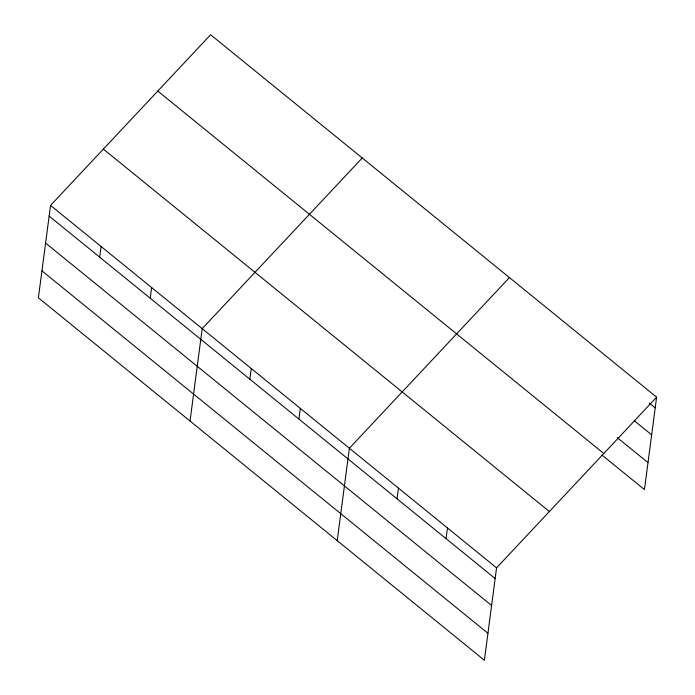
<?xml version="1.0" encoding="UTF-8"?>
<svg xmlns="http://www.w3.org/2000/svg" width="695" height="695" viewBox="0 0 695 695"><rect width="100%" height="100%" fill="white"/><g stroke="black" fill="none" stroke-linecap="round" stroke-linejoin="round"><path stroke-width="1.04" d="M50.553 205.416L38.381 297.816L484.389 660.25L496.56 567.85L656.619 397.184L210.611 34.75L50.553 205.416L496.56 567.85M99.689 257.176L101.096 246.49M150.233 298.251L151.64 287.565M190.03 421.048L202.193 328.639L362.251 157.974M249.844 379.201L251.251 368.506M298.911 419.068L300.31 408.373M337.214 540.649L349.377 448.249L509.435 277.583M397.027 498.801L398.435 488.116M446.086 538.668L447.493 527.983M656.619 397.184L644.447 489.584L602.044 455.121M649.391 403.135L655.211 407.869M634.196 420.649L651.658 434.835M617.238 437.615L648.001 462.618M157.791 91.071L603.799 453.505M103.364 149.095L549.38 511.529M49.145 216.102L495.153 578.535M45.592 243.068L491.6 605.501M41.935 270.85L487.942 633.284"/></g></svg>
